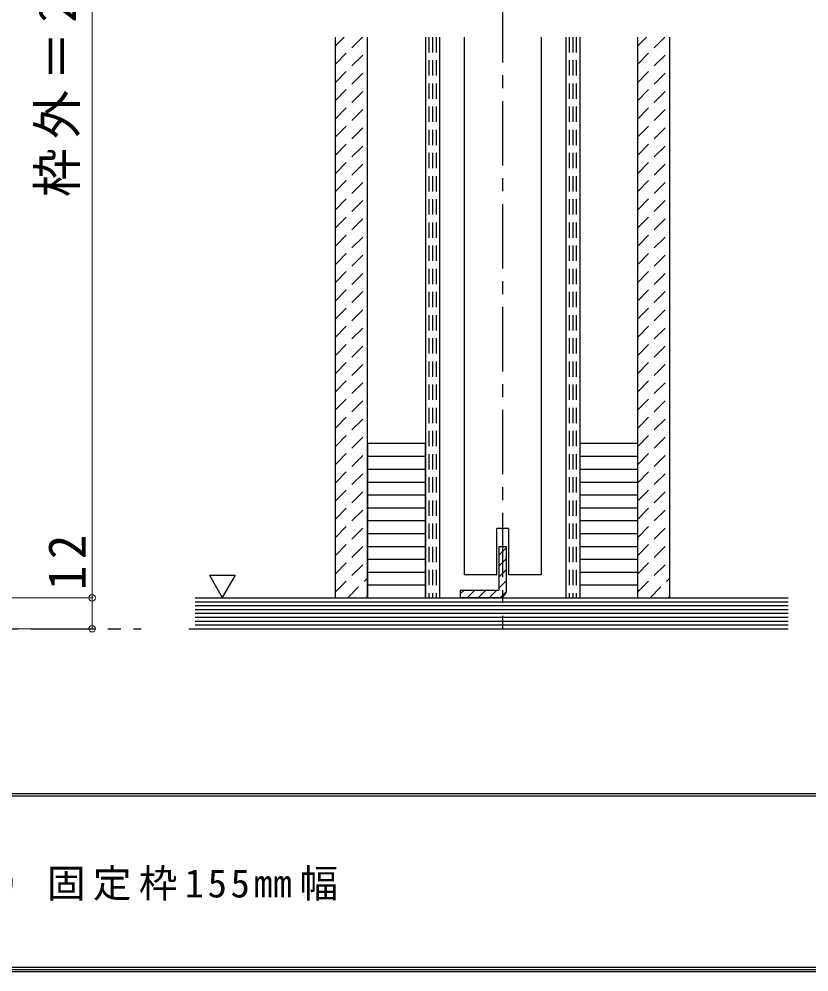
# Model space of a CAD drawing. Units: millimetres at full size, sheet at 1:5; details may follow other scales. Extents: x -973 to 977, y -718 to 696.
# Drawn here: x -402.3 to -95.3, y -700.8 to -330.6 of the extents above; entities that cross this region are included whole.
import ezdxf

# ---------------------------------------------------------------- set-up
doc = ezdxf.new("R2010")
doc.units = ezdxf.units.MM
doc.header["$LTSCALE"] = 5
doc.header["$PDMODE"] = 32
doc.header["$PDSIZE"] = 2.5
doc.linetypes.add('CHAIN1', pattern=[8, 5, -1, 1, -1])
doc.linetypes.add('DASHED1', pattern=[1.8, 1.2, -0.6])
doc.layers.add('0-0_補助線', color=7, linetype='Continuous', lineweight=18)
for name, color, linetype in [('0-1_通り芯', 4, 'CHAIN1'), ('0-2_柱', 7, 'Continuous'), ('0-3_仕上げ', 2, 'Continuous'), ('0-6_扉', 6, 'Continuous'), ('0-7_金物', 7, 'Continuous'), ('0-A_文字', 7, 'Continuous'), ('0-C_ハッチ', 4, 'DASHED1'), ('F-1_枠', 6, 'Continuous'), ('F-A_文字', 7, 'Continuous')]:
    doc.layers.add(name, color=color, linetype=linetype)
doc.styles.add('ＭＳ ゴシック', font='')
doc.styles.get('ＭＳ ゴシック').set_extended_font_data('MS Gothic')

msp = doc.modelspace()

# ---------------------------------------------------------------- linework, layer by layer
at = {"layer": '0-0_補助線', "color": 4}
for p, q in [((-373.847, -567.5), (-373.847, -64.151)), ((-373.847, -555.5), (-513.847, -555.5)), ((-373.847, -567.5), (-513.847, -567.5))]:
    msp.add_line(p, q, dxfattribs=at)
at = {"layer": '0-0_補助線'}
for p in [(-373.847, -555.5), (-373.847, -567.5)]:
    msp.add_point(p, dxfattribs=at)
at = {"layer": '0-1_通り芯'}
for p, q in [((-214.347, -2.5), (-214.347, -567.5)), ((-757.738, -567.5), (-354.847, -567.5)), ((-336.238, -567.5), (-103.347, -567.5))]:
    msp.add_line(p, q, dxfattribs=at)
at = {"layer": '0-2_柱', "color": 3}
for p, q in [((-244.347, -495.5), (-266.847, -495.5)), ((-244.347, -525.5), (-244.347, -495.5)), ((-161.847, -495.5), (-184.347, -495.5)), ((-161.847, -525.5), (-161.847, -495.5)), ((-266.847, -525.5), (-244.347, -525.5)), ((-244.347, -555.5), (-244.347, -525.5)), ((-184.347, -525.5), (-161.847, -525.5)), ((-161.847, -555.5), (-161.847, -525.5)), ((-274.347, -555.5), (-244.347, -555.5))]:
    msp.add_line(p, q, dxfattribs=at)
at = {"layer": '0-2_柱'}
for p, q in [((-266.847, -500.5), (-244.347, -500.5)), ((-184.347, -500.5), (-161.847, -500.5)), ((-266.847, -505.5), (-244.347, -505.5)), ((-184.347, -505.5), (-161.847, -505.5)), ((-266.847, -510.5), (-244.347, -510.5)), ((-184.347, -510.5), (-161.847, -510.5)), ((-266.847, -515.5), (-244.347, -515.5)), ((-184.347, -515.5), (-161.847, -515.5)), ((-266.847, -520.5), (-244.347, -520.5)), ((-184.347, -520.5), (-161.847, -520.5)), ((-266.847, -530.5), (-244.347, -530.5)), ((-184.347, -530.5), (-161.847, -530.5)), ((-266.847, -535.5), (-244.347, -535.5)), ((-184.347, -535.5), (-161.847, -535.5)), ((-266.847, -540.5), (-244.347, -540.5)), ((-184.347, -540.5), (-161.847, -540.5)), ((-266.847, -545.5), (-244.347, -545.5)), ((-184.347, -545.5), (-161.847, -545.5)), ((-266.847, -550.5), (-244.347, -550.5)), ((-184.347, -550.5), (-161.847, -550.5))]:
    msp.add_line(p, q, dxfattribs=at)
at = {"layer": '0-2_柱', "color": 3}
for points in [[(-266.847, -495.5), (-266.847, -525.5), (-266.847, -555.5)], [(-184.347, -495.5), (-184.347, -525.5), (-184.347, -555.5), (-154.347, -555.5)]]:
    msp.add_lwpolyline(points, dxfattribs=at)
at = {"layer": '0-3_仕上げ'}
for p, q in [((-279.347, -555.5), (-279.347, -337.626)), ((-266.847, -555.5), (-266.847, -337.626)), ((-244.347, -337.626), (-244.347, -555.5)), ((-238.847, -337.626), (-238.847, -555.5)), ((-189.847, -337.626), (-189.847, -555.5)), ((-184.347, -337.626), (-184.347, -555.5)), ((-161.847, -555.5), (-161.847, -337.626)), ((-149.347, -555.5), (-149.347, -337.626)), ((-333.847, -555.5), (-103.347, -555.5)), ((-333.847, -567.5), (-103.347, -567.5))]:
    msp.add_line(p, q, dxfattribs=at)
at = {"layer": '0-3_仕上げ', "color": 7}
for p, q in [((-333.847, -557), (-103.347, -557)), ((-333.847, -558.5), (-103.347, -558.5)), ((-333.847, -560), (-103.347, -560)), ((-333.847, -561.5), (-103.347, -561.5)), ((-333.847, -563), (-103.347, -563)), ((-333.847, -564.5), (-103.347, -564.5)), ((-333.847, -566), (-103.347, -566))]:
    msp.add_line(p, q, dxfattribs=at)
at = {"layer": '0-6_扉'}
for p, q in [((-229.347, -337.626), (-229.347, -546.5)), ((-199.347, -337.626), (-199.347, -546.5)), ((-212.097, -528.5), (-216.597, -528.5)), ((-216.597, -546.5), (-216.597, -528.5)), ((-212.097, -528.5), (-212.097, -546.5)), ((-216.597, -546.5), (-229.347, -546.5)), ((-199.347, -546.5), (-212.097, -546.5))]:
    msp.add_line(p, q, dxfattribs=at)
at = {"layer": '0-7_金物', "color": 3}
for p, q in [((-215.847, -535.5), (-215.847, -552.5)), ((-215.847, -535.5), (-212.847, -535.5)), ((-212.847, -552.5), (-212.847, -535.5)), ((-230.847, -552.5), (-215.847, -552.5)), ((-230.847, -552.5), (-230.847, -555.5)), ((-215.847, -555.5), (-230.847, -555.5))]:
    msp.add_line(p, q, dxfattribs=at)
msp.add_arc((-215.847, -552.5), 3, 270, 0, dxfattribs=at)
at = {"layer": '0-A_文字'}
for p, q in [((-328.282, -546.686), (-318.282, -546.686)), ((-328.282, -546.686), (-323.282, -555.347)), ((-318.282, -546.686), (-323.282, -555.347))]:
    msp.add_line(p, q, dxfattribs=at)
at = {"layer": '0-C_ハッチ'}
for p, q in [((-279.347, -341.088), (-275.884, -337.626)), ((-279.347, -348.159), (-268.813, -337.626)), ((-242.972, -337.626), (-242.972, -555.5)), ((-241.597, -337.626), (-241.597, -555.5)), ((-240.222, -337.626), (-240.222, -555.5)), ((-188.472, -337.626), (-188.472, -555.5)), ((-187.097, -337.626), (-187.097, -555.5)), ((-185.722, -337.626), (-185.722, -555.5)), ((-161.847, -348.159), (-151.313, -337.626)), ((-161.847, -341.088), (-158.384, -337.626)), ((-279.347, -355.23), (-266.847, -342.73)), ((-161.847, -355.23), (-149.347, -342.73)), ((-279.347, -362.301), (-266.847, -349.801)), ((-161.847, -362.301), (-149.347, -349.801)), ((-279.347, -369.372), (-266.847, -356.872)), ((-161.847, -369.372), (-149.347, -356.872)), ((-279.347, -376.444), (-266.847, -363.944)), ((-161.847, -376.444), (-149.347, -363.944)), ((-279.347, -383.515), (-266.847, -371.015)), ((-161.847, -383.515), (-149.347, -371.015)), ((-279.347, -390.586), (-266.847, -378.086)), ((-161.847, -390.586), (-149.347, -378.086)), ((-279.347, -397.657), (-266.847, -385.157)), ((-161.847, -397.657), (-149.347, -385.157)), ((-279.347, -404.728), (-266.847, -392.228)), ((-161.847, -404.728), (-149.347, -392.228)), ((-279.347, -411.799), (-266.847, -399.299)), ((-161.847, -411.799), (-149.347, -399.299)), ((-279.347, -418.87), (-266.847, -406.37)), ((-161.847, -418.87), (-149.347, -406.37)), ((-279.347, -425.941), (-266.847, -413.441)), ((-161.847, -425.941), (-149.347, -413.441)), ((-279.347, -433.012), (-266.847, -420.512)), ((-161.847, -433.012), (-149.347, -420.512)), ((-279.347, -440.083), (-266.847, -427.583)), ((-161.847, -440.083), (-149.347, -427.583)), ((-279.347, -447.154), (-266.847, -434.654)), ((-161.847, -447.154), (-149.347, -434.654)), ((-279.347, -454.225), (-266.847, -441.725)), ((-161.847, -454.225), (-149.347, -441.725)), ((-279.347, -461.296), (-266.847, -448.796)), ((-161.847, -461.296), (-149.347, -448.796)), ((-279.347, -468.367), (-266.847, -455.867)), ((-161.847, -468.367), (-149.347, -455.867)), ((-279.347, -475.438), (-266.847, -462.938)), ((-161.847, -475.438), (-149.347, -462.938)), ((-279.347, -482.51), (-266.847, -470.01)), ((-161.847, -482.51), (-149.347, -470.01)), ((-279.347, -489.581), (-266.847, -477.081)), ((-161.847, -489.581), (-149.347, -477.081)), ((-279.347, -496.652), (-266.847, -484.152)), ((-161.847, -496.652), (-149.347, -484.152)), ((-279.347, -503.723), (-266.847, -491.223)), ((-161.847, -503.723), (-149.347, -491.223)), ((-279.347, -510.794), (-266.847, -498.294)), ((-161.847, -510.794), (-149.347, -498.294)), ((-279.347, -517.865), (-266.847, -505.365)), ((-161.847, -517.865), (-149.347, -505.365)), ((-279.347, -524.936), (-266.847, -512.436)), ((-161.847, -524.936), (-149.347, -512.436)), ((-279.347, -532.007), (-266.847, -519.507)), ((-161.847, -532.007), (-149.347, -519.507)), ((-279.347, -539.078), (-266.847, -526.578)), ((-161.847, -539.078), (-149.347, -526.578)), ((-279.347, -546.149), (-266.847, -533.649)), ((-161.847, -546.149), (-149.347, -533.649)), ((-279.347, -553.22), (-266.847, -540.72)), ((-161.847, -553.22), (-149.347, -540.72)), ((-274.556, -555.5), (-266.847, -547.791)), ((-157.056, -555.5), (-149.347, -547.791)), ((-267.485, -555.5), (-266.847, -554.862)), ((-149.985, -555.5), (-149.347, -554.862))]:
    msp.add_line(p, q, dxfattribs=at)
at = {"layer": '0-C_ハッチ', "linetype": 'Continuous'}
for p, q in [((-215.847, -538.982), (-212.847, -535.982)), ((-215.847, -543.225), (-212.847, -540.225)), ((-215.847, -547.468), (-212.847, -544.468)), ((-215.847, -551.71), (-212.847, -548.71)), ((-230.847, -553.982), (-229.365, -552.5)), ((-228.122, -555.5), (-225.122, -552.5)), ((-223.879, -555.5), (-220.879, -552.5)), ((-219.637, -555.5), (-216.637, -552.5)), ((-215.353, -555.459), (-212.887, -552.993))]:
    msp.add_line(p, q, dxfattribs=at)
at = {"layer": 'F-1_枠'}
for p, q in [((976.653, -631.667), (-973.347, -631.667)), ((976.653, -632.5), (-973.347, -632.5)), ((976.653, -699.167), (-973.347, -699.167)), ((976.653, -700), (-973.347, -700)), ((976.653, -700.833), (-973.347, -700.833))]:
    msp.add_line(p, q, dxfattribs=at)

# ---------------------------------------------------------------- texts
at = {"layer": '0-0_補助線', "char_height": 14.66, "attachment_point": 7, "rotation": 90, "style": 'ＭＳ ゴシック'}
for s, insert in [('\\T1.19;\\W0.95;枠外＝2,035', (-376.347, -399.793)), ('\\T1.27;\\W0.95;12', (-376.347, -552.5))]:
    msp.add_mtext(s, dxfattribs=dict(at, insert=insert))
at = {"layer": 'F-A_文字', "insert": (-846.68, -673.333), "char_height": 11, "attachment_point": 7, "style": 'ＭＳ ゴシック'}
msp.add_mtext('\\T1.19;ピノアース\u3000H20引き込み戸（両側戸袋・上吊りタイプ）固定枠155㎜幅', dxfattribs=at)

doc.saveas('drawing.dxf')
